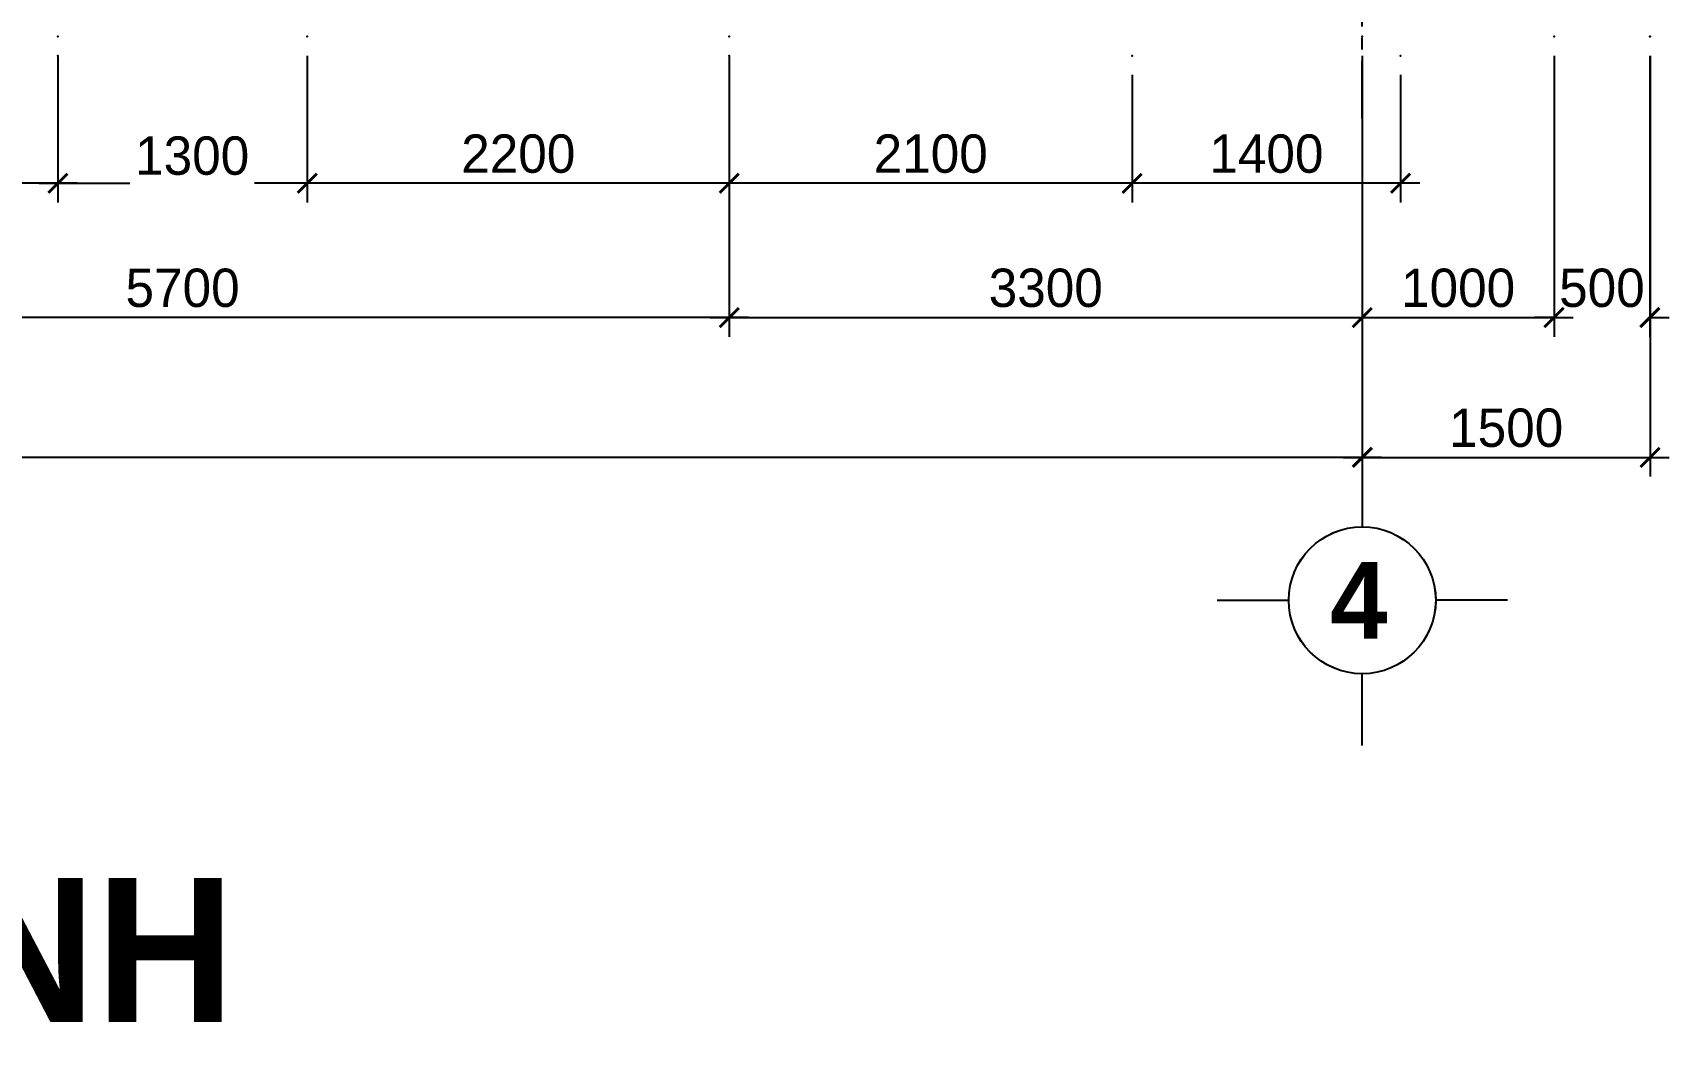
# Model space of a CAD drawing. Header units: inches. Extents: x -844707 to -690155, y -211546 to -175871.
# Drawn here: x -742312 to -733780, y -208539 to -203187 of the extents above; entities that cross this region are included whole.
import ezdxf
from ezdxf.enums import TextEntityAlignment as Align

# ---------------------------------------------------------------- set-up
doc = ezdxf.new("R2010")
doc.units = ezdxf.units.IN
doc.header["$LTSCALE"] = 48
doc.header["$MEASUREMENT"] = 0
doc.linetypes.add('CENTER', pattern=[2, 1.25, -0.25, 0.25, -0.25])
doc.layers.add('DWGSHARE.com-DefPoints-DWGSHARE.com', color=7, linetype='Continuous', plot=False)
for name, color, linetype in [('DWGSHARE.com-DIM-DWGSHARE.com', 251, 'Continuous'), ('DWGSHARE.com-text-DWGSHARE.com', 3, 'Continuous'), ('DWGSHARE.com-truc-DWGSHARE.com', 250, 'CENTER')]:
    doc.layers.add(name, color=color, linetype=linetype)
doc.styles.add('AVO-B', font='')
doc.styles.add('VNI-AVO', font='')
doc.styles.get('AVO-B').set_extended_font_data('VNI-Avo', bold=True)
doc.styles.get('VNI-AVO').set_extended_font_data('VNI-Avo')
doc.dimstyles.new('tl1-100', dxfattribs={"dimtxt": 200, "dimasz": 100, "dimexe": 100, "dimexo": 100, "dimgap": 50, "dimtad": 1, "dimdec": 0, "dimzin": 0, "dimdsep": 46, "dimtxsty": 'VNI-AVO', "dimblk": 'ARCHTICK', "dimcen": 1, "dimdle": 100, "dimclrd": 256, "dimclre": 256, "dimclrt": 2, "dimadec": 0, "dimazin": 0, "dimtfac": 1, "dimtdec": 0, "dimtix": 1, "dimtofl": 0, "dimtmove": 2, "dimatfit": 3, "dimldrblk": 'ARCHTICK', "dimfxl": 1, "dimtolj": 2, "dimtzin": 0, "dimarcsym": 0})

# ---------------------------------------------------------------- blocks, each defined once
blk = doc.blocks.new('_ArchTick')
at = {"color": 0, "linetype": 'ByBlock', "const_width": 0.15}
blk.add_lwpolyline([(-0.5, -0.5), (0.5, 0.5)], dxfattribs=at)
blk = doc.blocks.new('*D37')
at = {"layer": 'DWGSHARE.com-DefPoints-DWGSHARE.com', "color": 0, "transparency": 16777216}
for p in [(-744380.8, -203207), (-738680.8, -203207), (-744380.8, -204671.4)]:
    blk.add_point(p, dxfattribs=at)
at = {"layer": 'DWGSHARE.com-DIM-DWGSHARE.com', "lineweight": -2, "transparency": 16777216}
for p, q in [((-744380.8, -203307), (-744380.8, -204771.4)), ((-738680.8, -203307), (-738680.8, -204771.4)), ((-738580.8, -204671.4), (-744480.8, -204671.4))]:
    blk.add_line(p, q, dxfattribs=at)
at = {"layer": 'DWGSHARE.com-DIM-DWGSHARE.com', "lineweight": -2, "transparency": 16777216, "xscale": 100, "yscale": 100, "zscale": 100, "rotation": 180}
blk.add_blockref('_ArchTick', (-744380.8, -204671.4), dxfattribs=at)
at = {"layer": 'DWGSHARE.com-DIM-DWGSHARE.com', "lineweight": -2, "transparency": 16777216, "xscale": 100, "yscale": 100, "zscale": 100}
blk.add_blockref('_ArchTick', (-738680.8, -204671.4), dxfattribs=at)
at = {"layer": 'DWGSHARE.com-DIM-DWGSHARE.com', "color": 2, "transparency": 16777216, "insert": (-741530.8, -204517.9), "char_height": 200, "attachment_point": 5, "style": 'VNI-AVO'}
blk.add_mtext('\\A2;5700', dxfattribs=at)
blk = doc.blocks.new('*D41')
at = {"layer": 'DWGSHARE.com-DefPoints-DWGSHARE.com', "color": 0, "transparency": 16777216}
for p in [(-757380.8, -203207), (-735380.8, -203207), (-757380.8, -205400.8)]:
    blk.add_point(p, dxfattribs=at)
at = {"layer": 'DWGSHARE.com-DIM-DWGSHARE.com', "lineweight": -2, "transparency": 16777216}
for p, q in [((-757380.8, -203307), (-757380.8, -205500.8)), ((-735380.8, -203307), (-735380.8, -205500.8)), ((-757480.8, -205400.8), (-746497.8, -205400.8)), ((-735280.8, -205400.8), (-745663.7, -205400.8))]:
    blk.add_line(p, q, dxfattribs=at)
at = {"layer": 'DWGSHARE.com-DIM-DWGSHARE.com', "lineweight": -2, "transparency": 16777216, "xscale": 100, "yscale": 100, "zscale": 100, "rotation": 180}
blk.add_blockref('_ArchTick', (-757380.8, -205400.8), dxfattribs=at)
at = {"layer": 'DWGSHARE.com-DIM-DWGSHARE.com', "lineweight": -2, "transparency": 16777216, "xscale": 100, "yscale": 100, "zscale": 100}
blk.add_blockref('_ArchTick', (-735380.8, -205400.8), dxfattribs=at)
at = {"layer": 'DWGSHARE.com-DIM-DWGSHARE.com', "color": 2, "transparency": 16777216, "insert": (-746080.8, -205400.8), "char_height": 200, "attachment_point": 5, "style": 'VNI-AVO'}
blk.add_mtext('\\A2;22000', dxfattribs=at)
blk = doc.blocks.new('*D42')
at = {"layer": 'DWGSHARE.com-DefPoints-DWGSHARE.com', "color": 0, "transparency": 16777216}
for p in [(-735380.8, -203207), (-733880.3, -203207), (-733880.3, -205400.8)]:
    blk.add_point(p, dxfattribs=at)
at = {"layer": 'DWGSHARE.com-DIM-DWGSHARE.com', "lineweight": -2, "transparency": 16777216}
for p, q in [((-735380.8, -203307), (-735380.8, -205500.8)), ((-733880.3, -203307), (-733880.3, -205500.8)), ((-735480.8, -205400.8), (-733780.3, -205400.8))]:
    blk.add_line(p, q, dxfattribs=at)
at = {"layer": 'DWGSHARE.com-DIM-DWGSHARE.com', "lineweight": -2, "transparency": 16777216, "xscale": 100, "yscale": 100, "zscale": 100, "rotation": 180}
blk.add_blockref('_ArchTick', (-735380.8, -205400.8), dxfattribs=at)
at = {"layer": 'DWGSHARE.com-DIM-DWGSHARE.com', "lineweight": -2, "transparency": 16777216, "xscale": 100, "yscale": 100, "zscale": 100}
blk.add_blockref('_ArchTick', (-733880.3, -205400.8), dxfattribs=at)
at = {"layer": 'DWGSHARE.com-DIM-DWGSHARE.com', "color": 2, "transparency": 16777216, "insert": (-734630.5, -205247.3), "char_height": 200, "attachment_point": 5, "style": 'VNI-AVO'}
blk.add_mtext('\\A2;1500', dxfattribs=at)
blk = doc.blocks.new('*D121')
at = {"layer": 'DWGSHARE.com-DefPoints-DWGSHARE.com', "color": 0, "transparency": 16777216}
for p in [(-738680.8, -203207), (-735380.8, -203207), (-735380.8, -204671.4)]:
    blk.add_point(p, dxfattribs=at)
at = {"layer": 'DWGSHARE.com-DIM-DWGSHARE.com', "lineweight": -2, "transparency": 16777216}
for p, q in [((-738680.8, -203307), (-738680.8, -204771.4)), ((-735380.8, -203307), (-735380.8, -204771.4)), ((-738780.8, -204671.4), (-735280.8, -204671.4))]:
    blk.add_line(p, q, dxfattribs=at)
at = {"layer": 'DWGSHARE.com-DIM-DWGSHARE.com', "lineweight": -2, "transparency": 16777216, "xscale": 100, "yscale": 100, "zscale": 100, "rotation": 180}
blk.add_blockref('_ArchTick', (-738680.8, -204671.4), dxfattribs=at)
at = {"layer": 'DWGSHARE.com-DIM-DWGSHARE.com', "lineweight": -2, "transparency": 16777216, "xscale": 100, "yscale": 100, "zscale": 100}
blk.add_blockref('_ArchTick', (-735380.8, -204671.4), dxfattribs=at)
at = {"layer": 'DWGSHARE.com-DIM-DWGSHARE.com', "color": 2, "transparency": 16777216, "insert": (-737030.8, -204517.9), "char_height": 200, "attachment_point": 5, "style": 'VNI-AVO'}
blk.add_mtext('\\A2;3300', dxfattribs=at)
blk = doc.blocks.new('*D124')
at = {"layer": 'DWGSHARE.com-DefPoints-DWGSHARE.com', "color": 0, "transparency": 16777216}
for p in [(-740880.7, -203207), (-738680.8, -203207), (-740880.7, -203971.9)]:
    blk.add_point(p, dxfattribs=at)
at = {"layer": 'DWGSHARE.com-DIM-DWGSHARE.com', "lineweight": -2, "transparency": 16777216}
for p, q in [((-740880.7, -203307), (-740880.7, -204071.9)), ((-738680.8, -203307), (-738680.8, -204071.9)), ((-738580.8, -203971.9), (-740980.7, -203971.9))]:
    blk.add_line(p, q, dxfattribs=at)
at = {"layer": 'DWGSHARE.com-DIM-DWGSHARE.com', "lineweight": -2, "transparency": 16777216, "xscale": 100, "yscale": 100, "zscale": 100, "rotation": 180}
blk.add_blockref('_ArchTick', (-740880.7, -203971.9), dxfattribs=at)
at = {"layer": 'DWGSHARE.com-DIM-DWGSHARE.com', "lineweight": -2, "transparency": 16777216, "xscale": 100, "yscale": 100, "zscale": 100}
blk.add_blockref('_ArchTick', (-738680.8, -203971.9), dxfattribs=at)
at = {"layer": 'DWGSHARE.com-DIM-DWGSHARE.com', "color": 2, "transparency": 16777216, "insert": (-739780.7, -203818.4), "char_height": 200, "attachment_point": 5, "style": 'VNI-AVO'}
blk.add_mtext('\\A2;2200', dxfattribs=at)
blk = doc.blocks.new('*D133')
at = {"layer": 'DWGSHARE.com-DefPoints-DWGSHARE.com', "color": 0, "transparency": 16777216}
for p in [(-735381, -203207), (-734381.2, -203207), (-734381.2, -204671.4)]:
    blk.add_point(p, dxfattribs=at)
at = {"layer": 'DWGSHARE.com-DIM-DWGSHARE.com', "lineweight": -2, "transparency": 16777216}
for p, q in [((-735381, -203307), (-735381, -204771.4)), ((-734381.2, -203307), (-734381.2, -204771.4)), ((-735481, -204671.4), (-734281.2, -204671.4))]:
    blk.add_line(p, q, dxfattribs=at)
at = {"layer": 'DWGSHARE.com-DIM-DWGSHARE.com', "lineweight": -2, "transparency": 16777216, "xscale": 100, "yscale": 100, "zscale": 100, "rotation": 180}
blk.add_blockref('_ArchTick', (-735381, -204671.4), dxfattribs=at)
at = {"layer": 'DWGSHARE.com-DIM-DWGSHARE.com', "lineweight": -2, "transparency": 16777216, "xscale": 100, "yscale": 100, "zscale": 100}
blk.add_blockref('_ArchTick', (-734381.2, -204671.4), dxfattribs=at)
at = {"layer": 'DWGSHARE.com-DIM-DWGSHARE.com', "color": 2, "transparency": 16777216, "insert": (-734881.1, -204517.9), "char_height": 200, "attachment_point": 5, "style": 'VNI-AVO'}
blk.add_mtext('\\A2;1000', dxfattribs=at)
blk = doc.blocks.new('*D134')
at = {"layer": 'DWGSHARE.com-DefPoints-DWGSHARE.com', "color": 0, "transparency": 16777216}
for p in [(-734381.2, -203207), (-733881.6, -203207), (-733881.6, -204671.4)]:
    blk.add_point(p, dxfattribs=at)
at = {"layer": 'DWGSHARE.com-DIM-DWGSHARE.com', "lineweight": -2, "transparency": 16777216}
for p, q in [((-734381.2, -203307), (-734381.2, -204771.4)), ((-733881.6, -203307), (-733881.6, -204771.4)), ((-734381.2, -204671.4), (-734481.2, -204671.4)), ((-733881.6, -204671.4), (-733781.6, -204671.4))]:
    blk.add_line(p, q, dxfattribs=at)
at = {"layer": 'DWGSHARE.com-DIM-DWGSHARE.com', "lineweight": -2, "transparency": 16777216, "xscale": 100, "yscale": 100, "zscale": 100}
blk.add_blockref('_ArchTick', (-734381.2, -204671.4), dxfattribs=at)
at = {"layer": 'DWGSHARE.com-DIM-DWGSHARE.com', "lineweight": -2, "transparency": 16777216, "xscale": 100, "yscale": 100, "zscale": 100, "rotation": 180}
blk.add_blockref('_ArchTick', (-733881.6, -204671.4), dxfattribs=at)
at = {"layer": 'DWGSHARE.com-DIM-DWGSHARE.com', "color": 2, "transparency": 16777216, "insert": (-734131.4, -204517.9), "char_height": 200, "attachment_point": 5, "style": 'VNI-AVO'}
blk.add_mtext('\\A2;500', dxfattribs=at)
blk = doc.blocks.new('*D140')
at = {"layer": 'DWGSHARE.com-DefPoints-DWGSHARE.com', "color": 0, "transparency": 16777216}
for p in [(-740880.7, -203207), (-738680.8, -203207), (-740880.7, -203971.9)]:
    blk.add_point(p, dxfattribs=at)
at = {"layer": 'DWGSHARE.com-DIM-DWGSHARE.com', "lineweight": -2, "transparency": 16777216}
for p, q in [((-740880.7, -203307), (-740880.7, -204071.9)), ((-738680.8, -203307), (-738680.8, -204071.9)), ((-738580.8, -203971.9), (-740980.7, -203971.9))]:
    blk.add_line(p, q, dxfattribs=at)
at = {"layer": 'DWGSHARE.com-DIM-DWGSHARE.com', "lineweight": -2, "transparency": 16777216, "xscale": 100, "yscale": 100, "zscale": 100, "rotation": 180}
blk.add_blockref('_ArchTick', (-740880.7, -203971.9), dxfattribs=at)
at = {"layer": 'DWGSHARE.com-DIM-DWGSHARE.com', "lineweight": -2, "transparency": 16777216, "xscale": 100, "yscale": 100, "zscale": 100}
blk.add_blockref('_ArchTick', (-738680.8, -203971.9), dxfattribs=at)
at = {"layer": 'DWGSHARE.com-DIM-DWGSHARE.com', "color": 2, "transparency": 16777216, "insert": (-739780.7, -203818.4), "char_height": 200, "attachment_point": 5, "style": 'VNI-AVO'}
blk.add_mtext('\\A2;2200', dxfattribs=at)
blk = doc.blocks.new('*D141')
at = {"layer": 'DWGSHARE.com-DefPoints-DWGSHARE.com', "color": 0, "transparency": 16777216}
for p in [(-736580.5, -203307), (-735180.8, -203307), (-736580.5, -203971.9)]:
    blk.add_point(p, dxfattribs=at)
at = {"layer": 'DWGSHARE.com-DIM-DWGSHARE.com', "lineweight": -2, "transparency": 16777216}
for p, q in [((-736580.5, -203407), (-736580.5, -204071.9)), ((-735180.8, -203407), (-735180.8, -204071.9)), ((-735080.8, -203971.9), (-736680.5, -203971.9))]:
    blk.add_line(p, q, dxfattribs=at)
at = {"layer": 'DWGSHARE.com-DIM-DWGSHARE.com', "lineweight": -2, "transparency": 16777216, "xscale": 100, "yscale": 100, "zscale": 100, "rotation": 180}
blk.add_blockref('_ArchTick', (-736580.5, -203971.9), dxfattribs=at)
at = {"layer": 'DWGSHARE.com-DIM-DWGSHARE.com', "lineweight": -2, "transparency": 16777216, "xscale": 100, "yscale": 100, "zscale": 100}
blk.add_blockref('_ArchTick', (-735180.8, -203971.9), dxfattribs=at)
at = {"layer": 'DWGSHARE.com-DIM-DWGSHARE.com', "color": 2, "transparency": 16777216, "insert": (-735880.6, -203818.4), "char_height": 200, "attachment_point": 5, "style": 'VNI-AVO'}
blk.add_mtext('\\A2;1400', dxfattribs=at)
blk = doc.blocks.new('*D142')
at = {"layer": 'DWGSHARE.com-DefPoints-DWGSHARE.com', "color": 0, "transparency": 16777216}
for p in [(-738680.8, -203307), (-736580.5, -203307), (-738680.8, -203971.9)]:
    blk.add_point(p, dxfattribs=at)
at = {"layer": 'DWGSHARE.com-DIM-DWGSHARE.com', "lineweight": -2, "transparency": 16777216}
for p, q in [((-738680.8, -203407), (-738680.8, -204071.9)), ((-736580.5, -203407), (-736580.5, -204071.9)), ((-736480.5, -203971.9), (-738780.8, -203971.9))]:
    blk.add_line(p, q, dxfattribs=at)
at = {"layer": 'DWGSHARE.com-DIM-DWGSHARE.com', "lineweight": -2, "transparency": 16777216, "xscale": 100, "yscale": 100, "zscale": 100, "rotation": 180}
blk.add_blockref('_ArchTick', (-738680.8, -203971.9), dxfattribs=at)
at = {"layer": 'DWGSHARE.com-DIM-DWGSHARE.com', "lineweight": -2, "transparency": 16777216, "xscale": 100, "yscale": 100, "zscale": 100}
blk.add_blockref('_ArchTick', (-736580.5, -203971.9), dxfattribs=at)
at = {"layer": 'DWGSHARE.com-DIM-DWGSHARE.com', "color": 2, "transparency": 16777216, "insert": (-737630.6, -203818.4), "char_height": 200, "attachment_point": 5, "style": 'VNI-AVO'}
blk.add_mtext('\\A2;2100', dxfattribs=at)
blk = doc.blocks.new('*D412')
at = {"layer": 'DWGSHARE.com-DefPoints-DWGSHARE.com', "color": 0, "transparency": 16777216}
for p in [(-742980.5, -203207), (-742180.8, -203307), (-742980.5, -203971.9)]:
    blk.add_point(p, dxfattribs=at)
at = {"layer": 'DWGSHARE.com-DIM-DWGSHARE.com', "lineweight": -2, "transparency": 16777216}
for p, q in [((-742980.5, -203307), (-742980.5, -204071.9)), ((-742180.8, -203407), (-742180.8, -204071.9)), ((-742080.8, -203971.9), (-743080.5, -203971.9))]:
    blk.add_line(p, q, dxfattribs=at)
at = {"layer": 'DWGSHARE.com-DIM-DWGSHARE.com', "lineweight": -2, "transparency": 16777216, "xscale": 100, "yscale": 100, "zscale": 100, "rotation": 180}
blk.add_blockref('_ArchTick', (-742980.5, -203971.9), dxfattribs=at)
at = {"layer": 'DWGSHARE.com-DIM-DWGSHARE.com', "lineweight": -2, "transparency": 16777216, "xscale": 100, "yscale": 100, "zscale": 100}
blk.add_blockref('_ArchTick', (-742180.8, -203971.9), dxfattribs=at)
at = {"layer": 'DWGSHARE.com-DIM-DWGSHARE.com', "color": 2, "transparency": 16777216, "insert": (-742580.6, -203818.4), "char_height": 200, "attachment_point": 5, "style": 'VNI-AVO'}
blk.add_mtext('\\A2;800', dxfattribs=at)
blk = doc.blocks.new('*D413')
at = {"layer": 'DWGSHARE.com-DefPoints-DWGSHARE.com', "color": 0, "transparency": 16777216}
for p in [(-742180.8, -203207), (-740880.8, -203207), (-742180.8, -203971.9)]:
    blk.add_point(p, dxfattribs=at)
at = {"layer": 'DWGSHARE.com-DIM-DWGSHARE.com', "lineweight": -2, "transparency": 16777216}
for p, q in [((-742180.8, -203307), (-742180.8, -204071.9)), ((-740880.8, -203307), (-740880.8, -204071.9)), ((-742280.8, -203971.9), (-741806.2, -203971.9)), ((-740780.8, -203971.9), (-741155.4, -203971.9))]:
    blk.add_line(p, q, dxfattribs=at)
at = {"layer": 'DWGSHARE.com-DIM-DWGSHARE.com', "lineweight": -2, "transparency": 16777216, "xscale": 100, "yscale": 100, "zscale": 100, "rotation": 180}
blk.add_blockref('_ArchTick', (-742180.8, -203971.9), dxfattribs=at)
at = {"layer": 'DWGSHARE.com-DIM-DWGSHARE.com', "lineweight": -2, "transparency": 16777216, "xscale": 100, "yscale": 100, "zscale": 100}
blk.add_blockref('_ArchTick', (-740880.8, -203971.9), dxfattribs=at)
at = {"layer": 'DWGSHARE.com-DIM-DWGSHARE.com', "color": 2, "transparency": 16777216, "insert": (-741480.8, -203828.8), "char_height": 200, "attachment_point": 5, "style": 'VNI-AVO'}
blk.add_mtext('\\A2;1300', dxfattribs=at)

msp = doc.modelspace()

# ---------------------------------------------------------------- linework, layer by layer
at = {"layer": 'DWGSHARE.com-DIM-DWGSHARE.com'}
for p, q in [((-735381, -205388.8), (-735381, -205762.8)), ((-735380.8, -205388.8), (-735380.8, -205762.8)), ((-736138, -206145.8), (-735764, -206145.8)), ((-736137.8, -206145.8), (-735763.8, -206145.8)), ((-734624, -206145.8), (-734998, -206145.8)), ((-734623.8, -206145.8), (-734997.8, -206145.8)), ((-735381, -206902.8), (-735381, -206528.8)), ((-735380.8, -206902.8), (-735380.8, -206528.8))]:
    msp.add_line(p, q, dxfattribs=at)
for centre in [(-735381, -206145.8), (-735380.8, -206145.8)]:
    msp.add_circle(centre, 383, dxfattribs=at)
at = {"layer": 'DWGSHARE.com-truc-DWGSHARE.com', "ltscale": 5}
msp.add_line((-735380.8, -203633.9), (-735380.8, -179540.7), dxfattribs=at)

# ---------------------------------------------------------------- texts
at = {"layer": 'DWGSHARE.com-text-DWGSHARE.com', "color": 3, "style": 'AVO-B'}
for p in [(-735547.6, -206346.5), (-735547.3, -206346.5)]:
    msp.add_text('4', height=400, dxfattribs=at).set_placement(p)
at = {"layer": 'DWGSHARE.com-text-DWGSHARE.com', "style": 'AVO-B'}
msp.add_text('MAËT BAÈNG ÑIEÅN HÌNH', height=750, dxfattribs=at).set_placement((-746663.8, -208343.8), align=Align.CENTER)

# ---------------------------------------------------------------- dimensions: what is measured, and where the dimension line sits
at = {"layer": 'DWGSHARE.com-DIM-DWGSHARE.com'}
for base, p1, p2, picture, middle in [((-757380.8, -205400.8), (-735380.8, -203207), (-757380.8, -203207), '*D41', (-746080.8, -205400.8)), ((-742180.8, -203971.9), (-740880.8, -203207), (-742180.8, -203207), '*D413', (-741480.8, -203828.8))]:
    dim = msp.add_linear_dim(base=base, p1=p1, p2=p2, angle=180, dimstyle='tl1-100', dxfattribs=at)
    dim.commit()
    dim.dimension.update_dxf_attribs({"geometry": picture, "text_midpoint": middle, "dimtype": 160})
dim = msp.add_linear_dim(base=(-744380.8, -204671.4), p1=(-738680.8, -203207), p2=(-744380.8, -203207), angle=180, dimstyle='tl1-100', override={"dimtmove": 1}, dxfattribs=at)
dim.commit()
dim.dimension.update_dxf_attribs({"geometry": '*D37', "text_midpoint": (-741530.8, -204517.9)})
for base, p1, p2, picture, middle in [((-742980.5, -203971.9), (-742180.8, -203307), (-742980.5, -203207), '*D412', (-742580.6, -203818.4)), ((-740880.7, -203971.9), (-738680.8, -203207), (-740880.7, -203207), '*D124', (-739780.7, -203818.4)), ((-740880.7, -203971.9), (-738680.8, -203207), (-740880.7, -203207), '*D140', (-739780.7, -203818.4)), ((-738680.8, -203971.9), (-736580.5, -203307), (-738680.8, -203307), '*D142', (-737630.6, -203818.4)), ((-736580.5, -203971.9), (-735180.8, -203307), (-736580.5, -203307), '*D141', (-735880.6, -203818.4))]:
    dim = msp.add_linear_dim(base=base, p1=p1, p2=p2, angle=180, dimstyle='tl1-100', dxfattribs=at)
    dim.commit()
    dim.dimension.update_dxf_attribs({"geometry": picture, "text_midpoint": middle})
for base, p1, p2, picture, middle in [((-735380.8, -204671.4), (-738680.8, -203207), (-735380.8, -203207), '*D121', (-737030.8, -204517.9)), ((-734381.2, -204671.4), (-735381, -203207), (-734381.2, -203207), '*D133', (-734881.1, -204517.9)), ((-733880.2978, -205400.8496), (-735380.7611, -203207.0021), (-733880.2978, -203207.0021), '*D42', (-734630.5294, -205247.3361)), ((-733881.6, -204671.4), (-734381.2, -203207), (-733881.6, -203207), '*D134', (-734131.4, -204517.9))]:
    dim = msp.add_linear_dim(base=base, p1=p1, p2=p2, dimstyle='tl1-100', dxfattribs=at)
    dim.commit()
    dim.dimension.update_dxf_attribs({"geometry": picture, "text_midpoint": middle})

doc.saveas('drawing.dxf')
